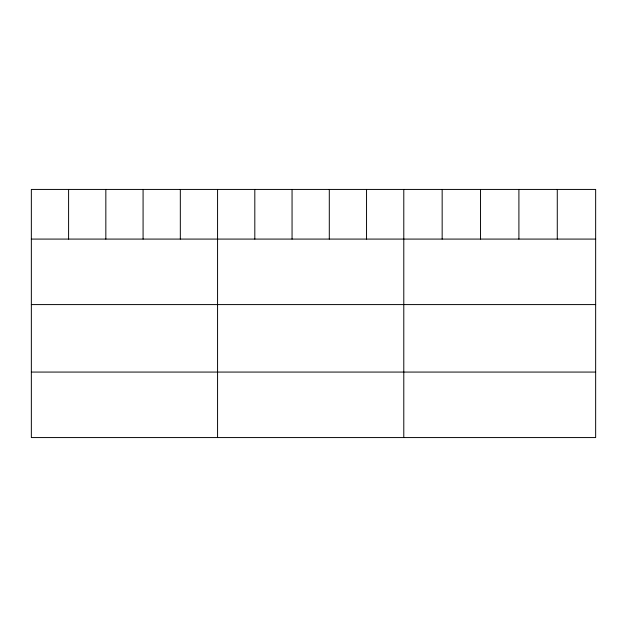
<?xml version="1.0" encoding="UTF-8"?>
<svg xmlns="http://www.w3.org/2000/svg" width="627" height="627" viewBox="0 0 627 627"><rect width="100%" height="100%" fill="white"/><g stroke="black" fill="none" stroke-linecap="round" stroke-linejoin="round"><path stroke-width="0.94" d="M595.65 239.083L595.65 437.568L31.35 437.568L31.35 189.432L595.65 189.432L595.65 239.083L31.35 239.083M31.35 304.589L595.65 304.589M31.35 372.07L595.65 372.07M557.278 189.432L557.278 239.083M518.905 189.432L518.905 239.083M480.533 189.432L480.533 239.083M442.16 189.432L442.16 239.083M403.788 189.432L403.788 437.568M366.544 189.432L366.544 239.083M329.3 189.432L329.3 239.083M292.057 189.432L292.057 239.083M254.813 189.432L254.813 239.083M217.569 189.432L217.569 437.568M180.325 189.432L180.325 239.083M143.081 189.432L143.081 239.083M105.838 189.432L105.838 239.083M68.594 189.432L68.594 239.083"/></g></svg>
